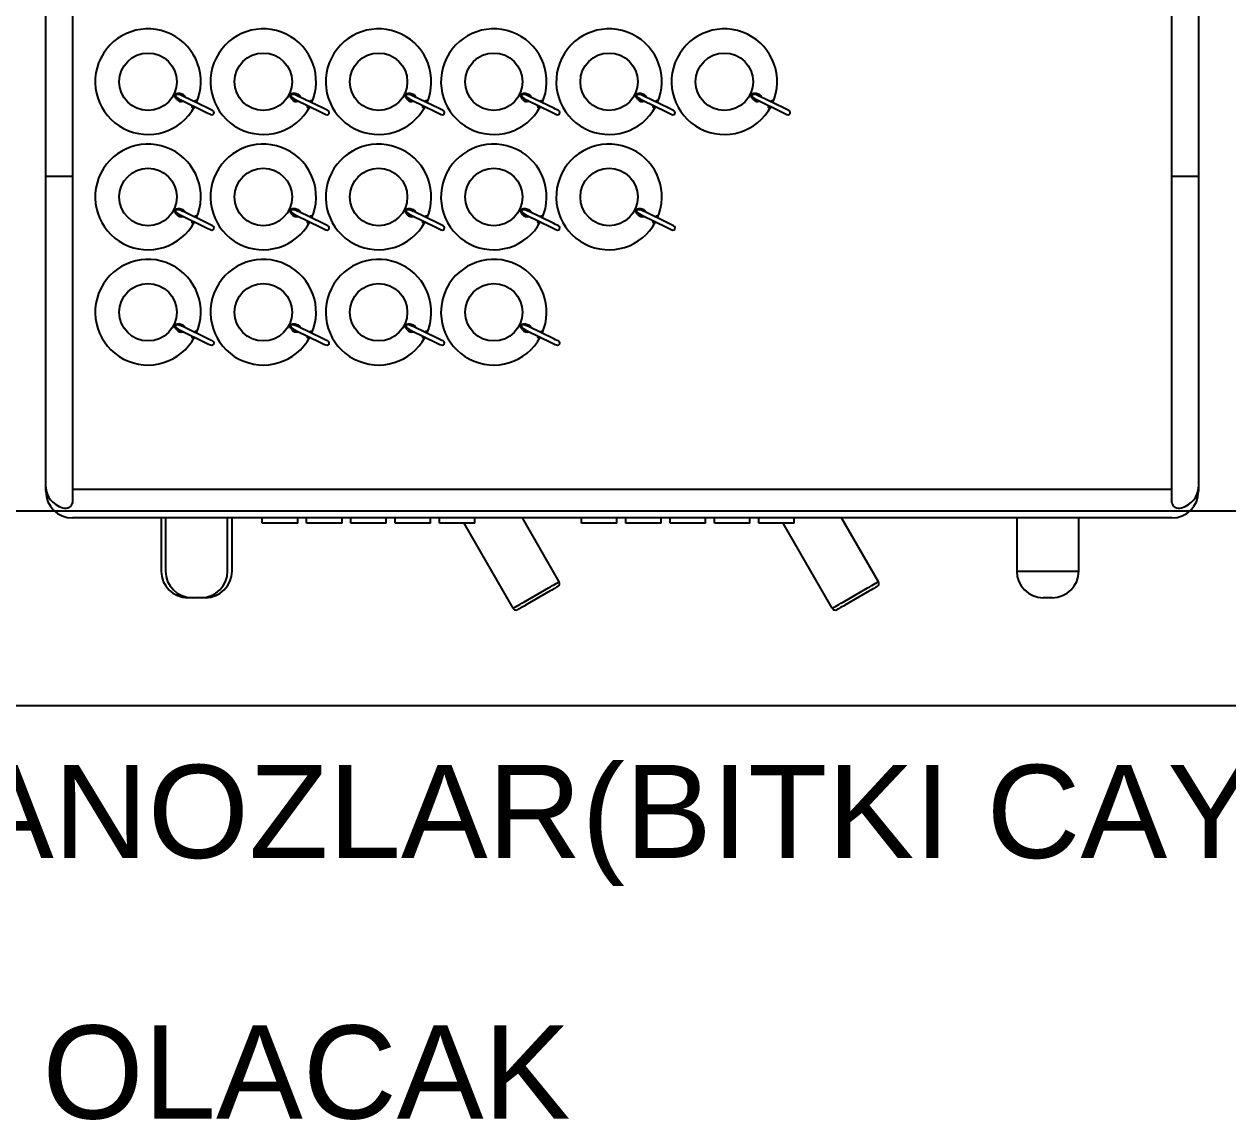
# Model space of a CAD drawing. Header units: millimetres. Extents: x 11848 to 21447, y 11375 to 20030.
# Drawn here: x 15838.6 to 15906.4, y 18267.6 to 18329.4 of the extents above; entities that cross this region are included whole.
import ezdxf

# ---------------------------------------------------------------- set-up
doc = ezdxf.new("R2010")
doc.units = ezdxf.units.MM
doc.layers.add('CZM YAZI', color=40, linetype='Continuous')
doc.layers.add('endustriyel', color=251, linetype='Continuous')
doc.styles.get("Standard").update_dxf_attribs({"font": 'arial.ttf'})

# ---------------------------------------------------------------- blocks, each defined once
blk = doc.blocks.new('Pianta Macchina Da Caffè')
at = {"color": 5}
for p, q in [((-32.5, -37.715), (-32.5, -10)), ((32.5, -10), (32.5, -37.715)), ((-31, -10.522), (-31, -37.721)), ((31, -37.721), (31, -10.473)), ((-32.5, -37), (-32.5, -32.5)), ((32.5, -32.5), (32.5, -37)), ((-24.785, -33.21), (-24.934, -33.148)), ((-23.363, -33.894), (-24.783, -33.207)), ((-18.285, -33.21), (-18.434, -33.148)), ((-16.863, -33.894), (-18.283, -33.207)), ((-11.785, -33.21), (-11.934, -33.148)), ((-10.363, -33.894), (-11.783, -33.207)), ((-5.285, -33.21), (-5.434, -33.148)), ((-3.863, -33.894), (-5.283, -33.207)), ((1.215, -33.21), (1.066, -33.148)), ((2.637, -33.894), (1.217, -33.207)), ((7.715, -33.21), (7.566, -33.148)), ((9.137, -33.894), (7.717, -33.207)), ((-24.897, -33.43), (-23.472, -34.119)), ((-18.397, -33.43), (-16.972, -34.119)), ((-11.897, -33.43), (-10.472, -34.119)), ((-5.397, -33.43), (-3.972, -34.119)), ((1.103, -33.43), (2.528, -34.119)), ((7.603, -33.43), (9.028, -34.119)), ((-32.5, -54), (-32.5, -37)), ((32.5, -37), (32.5, -54)), ((-32.5, -55.261), (-32.5, -37.715)), ((-31, -37.721), (-31, -56.123)), ((31, -56.123), (31, -37.721)), ((32.5, -37.715), (32.5, -55.261)), ((-24.785, -39.71), (-24.934, -39.648)), ((-24.897, -39.93), (-23.472, -40.619)), ((-23.363, -40.394), (-24.783, -39.707)), ((-18.285, -39.71), (-18.434, -39.648)), ((-18.397, -39.93), (-16.972, -40.619)), ((-16.863, -40.394), (-18.283, -39.707)), ((-11.785, -39.71), (-11.934, -39.648)), ((-11.897, -39.93), (-10.472, -40.619)), ((-10.363, -40.394), (-11.783, -39.707)), ((-5.285, -39.71), (-5.434, -39.648)), ((-5.397, -39.93), (-3.972, -40.619)), ((-3.863, -40.394), (-5.283, -39.707)), ((1.215, -39.71), (1.066, -39.648)), ((1.103, -39.93), (2.528, -40.619)), ((2.637, -40.394), (1.217, -39.707)), ((-24.785, -46.21), (-24.934, -46.148)), ((-18.285, -46.21), (-18.434, -46.148)), ((-11.785, -46.21), (-11.934, -46.148)), ((-5.285, -46.21), (-5.434, -46.148)), ((-24.897, -46.43), (-23.472, -47.119)), ((-23.363, -46.894), (-24.783, -46.207)), ((-18.397, -46.43), (-16.972, -47.119)), ((-16.863, -46.894), (-18.283, -46.207)), ((-11.897, -46.43), (-10.472, -47.119)), ((-10.363, -46.894), (-11.783, -46.207)), ((-5.397, -46.43), (-3.972, -47.119)), ((-3.863, -46.894), (-5.283, -46.207)), ((-32.5, -55.5), (-32.5, -54)), ((32.5, -54), (32.5, -55.5)), ((-32.5, -55.5), (-32.5, -55.261)), ((-31, -55.378), (31, -55.378)), ((32.5, -55.261), (32.5, -55.5)), ((-31, -56.123), (-31, -56.186)), ((31, -57), (-31, -57)), ((-26, -57), (-26, -60)), ((-25.75, -57), (-25.75, -60)), ((-22.25, -60), (-22.25, -57)), ((-22, -60), (-22, -57)), ((-20.3, -57.3), (-20.3, -57)), ((-18.3, -57.3), (-18.3, -57)), ((-17.8, -57.3), (-17.8, -57)), ((-15.8, -57.3), (-15.8, -57)), ((-15.3, -57.3), (-15.3, -57)), ((-13.3, -57.3), (-13.3, -57)), ((-12.8, -57.3), (-12.8, -57)), ((-10.8, -57.3), (-10.8, -57)), ((-10.3, -57.3), (-10.3, -57)), ((-8.3, -57.3), (-8.3, -57)), ((-3.551, -60.598), (-5.628, -57)), ((-2.3, -57.3), (-2.3, -57)), ((-0.3, -57.3), (-0.3, -57)), ((0.2, -57.3), (0.2, -57)), ((2.2, -57.3), (2.2, -57)), ((2.7, -57.3), (2.7, -57)), ((4.7, -57.3), (4.7, -57)), ((5.2, -57.3), (5.2, -57)), ((7.2, -57.3), (7.2, -57)), ((7.7, -57.3), (7.7, -57)), ((9.7, -57.3), (9.7, -57)), ((14.449, -60.598), (12.372, -57)), ((22.25, -57), (22.25, -60)), ((25.75, -60), (25.75, -57)), ((-18.3, -57.3), (-20.3, -57.3)), ((-15.8, -57.3), (-17.8, -57.3)), ((-13.3, -57.3), (-15.3, -57.3)), ((-10.8, -57.3), (-12.8, -57.3)), ((-8.3, -57.3), (-10.3, -57.3)), ((-6.149, -62.098), (-8.919, -57.3)), ((-0.3, -57.3), (-2.3, -57.3)), ((2.2, -57.3), (0.2, -57.3)), ((4.7, -57.3), (2.7, -57.3)), ((7.2, -57.3), (5.2, -57.3)), ((9.7, -57.3), (7.7, -57.3)), ((11.851, -62.098), (9.081, -57.3)), ((22.25, -60), (25.75, -60)), ((-5.543, -61.748), (-4.157, -60.948)), ((12.457, -61.748), (13.843, -60.948)), ((-24.25, -61.5), (-24.5, -61.5)), ((-23.75, -61.5), (-24.25, -61.5)), ((-23.5, -61.5), (-23.75, -61.5)), ((-4.057, -61.121), (-5.443, -61.921)), ((13.943, -61.121), (12.557, -61.921)), ((24.25, -61.5), (23.75, -61.5))]:
    blk.add_line(p, q, dxfattribs=at)
at = {"color": 5, "flags": 128}
for points in [[(-25.119, -33.399), (-25.204, -33.286), (-25.224, -33.222), (-25.225, -33.183), (-25.219, -33.158), (-25.209, -33.133), (-25.191, -33.108), (-25.167, -33.086), (-25.129, -33.065), (-25.067, -33.048), (-24.963, -33.048), (-24.95, -33.05)], [(-24.934, -33.148), (-24.949, -33.144), (-25.059, -33.119), (-25.121, -33.116), (-25.156, -33.122), (-25.177, -33.132), (-25.185, -33.138), (-25.19, -33.145), (-25.194, -33.153), (-25.195, -33.16), (-25.195, -33.176), (-25.185, -33.204), (-25.15, -33.253), (-25.109, -33.292), (-25.032, -33.351)], [(-24.95, -33.05), (-24.784, -33.108), (-24.696, -33.185), (-24.655, -33.262), (-24.654, -33.27)], [(-24.934, -33.148), (-24.934, -33.148), (-24.934, -33.148)], [(-18.619, -33.399), (-18.704, -33.286), (-18.724, -33.222), (-18.725, -33.183), (-18.719, -33.158), (-18.709, -33.133), (-18.691, -33.108), (-18.667, -33.086), (-18.629, -33.065), (-18.567, -33.048), (-18.463, -33.048), (-18.45, -33.05)], [(-18.434, -33.148), (-18.449, -33.144), (-18.559, -33.119), (-18.621, -33.116), (-18.656, -33.122), (-18.677, -33.132), (-18.685, -33.138), (-18.69, -33.145), (-18.694, -33.153), (-18.695, -33.16), (-18.695, -33.176), (-18.685, -33.204), (-18.65, -33.253), (-18.609, -33.292), (-18.532, -33.351)], [(-18.45, -33.05), (-18.284, -33.108), (-18.196, -33.185), (-18.155, -33.262), (-18.154, -33.27)], [(-18.434, -33.148), (-18.434, -33.148), (-18.434, -33.148)], [(-12.119, -33.399), (-12.204, -33.286), (-12.224, -33.222), (-12.225, -33.183), (-12.219, -33.158), (-12.209, -33.133), (-12.191, -33.108), (-12.167, -33.086), (-12.129, -33.065), (-12.067, -33.048), (-11.963, -33.048), (-11.95, -33.05)], [(-11.934, -33.148), (-11.949, -33.144), (-12.059, -33.119), (-12.121, -33.116), (-12.156, -33.122), (-12.177, -33.132), (-12.185, -33.138), (-12.19, -33.145), (-12.194, -33.153), (-12.195, -33.16), (-12.195, -33.176), (-12.185, -33.204), (-12.15, -33.253), (-12.109, -33.292), (-12.032, -33.351)], [(-11.95, -33.05), (-11.784, -33.108), (-11.696, -33.185), (-11.655, -33.262), (-11.654, -33.27)], [(-11.934, -33.148), (-11.934, -33.148), (-11.934, -33.148)], [(-5.619, -33.399), (-5.704, -33.286), (-5.724, -33.222), (-5.725, -33.183), (-5.719, -33.158), (-5.709, -33.133), (-5.691, -33.108), (-5.667, -33.086), (-5.629, -33.065), (-5.567, -33.048), (-5.463, -33.048), (-5.45, -33.05)], [(-5.434, -33.148), (-5.449, -33.144), (-5.559, -33.119), (-5.621, -33.116), (-5.656, -33.122), (-5.677, -33.132), (-5.685, -33.138), (-5.69, -33.145), (-5.694, -33.153), (-5.695, -33.16), (-5.695, -33.176), (-5.685, -33.204), (-5.65, -33.253), (-5.609, -33.292), (-5.532, -33.351)], [(-5.45, -33.05), (-5.284, -33.108), (-5.196, -33.185), (-5.155, -33.262), (-5.154, -33.27)], [(-5.434, -33.148), (-5.434, -33.148), (-5.434, -33.148)], [(0.881, -33.399), (0.796, -33.286), (0.776, -33.222), (0.775, -33.183), (0.781, -33.158), (0.791, -33.133), (0.809, -33.108), (0.833, -33.086), (0.871, -33.065), (0.933, -33.048), (1.037, -33.048), (1.05, -33.05)], [(1.066, -33.148), (1.051, -33.144), (0.941, -33.119), (0.879, -33.116), (0.844, -33.122), (0.823, -33.132), (0.815, -33.138), (0.81, -33.145), (0.806, -33.153), (0.805, -33.16), (0.805, -33.176), (0.815, -33.204), (0.85, -33.253), (0.891, -33.292), (0.968, -33.351)], [(1.05, -33.05), (1.216, -33.108), (1.304, -33.185), (1.345, -33.262), (1.346, -33.27)], [(1.066, -33.148), (1.066, -33.148), (1.066, -33.148)], [(7.381, -33.399), (7.296, -33.286), (7.276, -33.222), (7.275, -33.183), (7.281, -33.158), (7.291, -33.133), (7.309, -33.108), (7.333, -33.086), (7.371, -33.065), (7.433, -33.048), (7.537, -33.048), (7.55, -33.05)], [(7.566, -33.148), (7.551, -33.144), (7.441, -33.119), (7.379, -33.116), (7.344, -33.122), (7.323, -33.132), (7.315, -33.138), (7.31, -33.145), (7.306, -33.153), (7.305, -33.16), (7.305, -33.176), (7.315, -33.204), (7.35, -33.253), (7.391, -33.292), (7.468, -33.351)], [(7.55, -33.05), (7.716, -33.108), (7.804, -33.185), (7.845, -33.262), (7.846, -33.27)], [(7.566, -33.148), (7.566, -33.148), (7.566, -33.148)], [(-25.032, -33.351), (-25.031, -33.351), (-25.031, -33.35)], [(-25.031, -33.35), (-24.927, -33.415), (-24.895, -33.427)], [(-24.168, -33.807), (-24.193, -33.834), (-24.221, -33.852), (-24.241, -33.849), (-24.25, -33.819), (-24.249, -33.805)], [(-24.249, -33.805), (-24.247, -33.784), (-24.238, -33.748)], [(-24.179, -33.811), (-24.179, -33.811)], [(-24.168, -33.807), (-24.153, -33.803), (-24.115, -33.808), (-24.11, -33.812)], [(-24.129, -33.523), (-24.102, -33.49), (-24.092, -33.479)], [(-24.092, -33.479), (-24.066, -33.461), (-24.039, -33.468), (-24.035, -33.504), (-24.04, -33.542)], [(-24.043, -33.531), (-24.043, -33.532)], [(-23.999, -33.584), (-24.013, -33.578), (-24.037, -33.551), (-24.04, -33.542)], [(-23.099, -34.022), (-23.172, -33.986), (-23.251, -33.948), (-23.363, -33.894)], [(-18.532, -33.351), (-18.531, -33.351), (-18.531, -33.35)], [(-18.531, -33.35), (-18.427, -33.415), (-18.395, -33.427)], [(-17.668, -33.807), (-17.693, -33.834), (-17.721, -33.852), (-17.741, -33.849), (-17.75, -33.819), (-17.749, -33.805)], [(-17.749, -33.805), (-17.747, -33.784), (-17.738, -33.748)], [(-17.679, -33.811), (-17.679, -33.811)], [(-17.668, -33.807), (-17.653, -33.803), (-17.615, -33.808), (-17.61, -33.812)], [(-17.629, -33.523), (-17.602, -33.49), (-17.592, -33.479)], [(-17.592, -33.479), (-17.566, -33.461), (-17.539, -33.468), (-17.535, -33.504), (-17.54, -33.542)], [(-17.543, -33.531), (-17.543, -33.532)], [(-17.499, -33.584), (-17.513, -33.578), (-17.537, -33.551), (-17.54, -33.542)], [(-16.599, -34.022), (-16.672, -33.986), (-16.751, -33.948), (-16.863, -33.894)], [(-12.032, -33.351), (-12.031, -33.351), (-12.031, -33.35)], [(-12.031, -33.35), (-11.927, -33.415), (-11.895, -33.427)], [(-11.168, -33.807), (-11.193, -33.834), (-11.221, -33.852), (-11.241, -33.849), (-11.25, -33.819), (-11.249, -33.805)], [(-11.249, -33.805), (-11.247, -33.784), (-11.238, -33.748)], [(-11.179, -33.811), (-11.179, -33.811)], [(-11.168, -33.807), (-11.153, -33.803), (-11.115, -33.808), (-11.11, -33.812)], [(-11.129, -33.523), (-11.102, -33.49), (-11.092, -33.479)], [(-11.092, -33.479), (-11.066, -33.461), (-11.039, -33.468), (-11.035, -33.504), (-11.04, -33.542)], [(-11.043, -33.531), (-11.043, -33.532)], [(-10.999, -33.584), (-11.013, -33.578), (-11.037, -33.551), (-11.04, -33.542)], [(-10.099, -34.022), (-10.172, -33.986), (-10.251, -33.948), (-10.363, -33.894)], [(-5.532, -33.351), (-5.531, -33.351), (-5.531, -33.35)], [(-5.531, -33.35), (-5.427, -33.415), (-5.395, -33.427)], [(-4.668, -33.807), (-4.693, -33.834), (-4.721, -33.852), (-4.741, -33.849), (-4.75, -33.819), (-4.749, -33.805)], [(-4.749, -33.805), (-4.747, -33.784), (-4.738, -33.748)], [(-4.679, -33.811), (-4.679, -33.811)], [(-4.668, -33.807), (-4.653, -33.803), (-4.615, -33.808), (-4.61, -33.812)], [(-4.629, -33.523), (-4.602, -33.49), (-4.592, -33.479)], [(-4.592, -33.479), (-4.566, -33.461), (-4.539, -33.468), (-4.535, -33.504), (-4.54, -33.542)], [(-4.543, -33.531), (-4.543, -33.532)], [(-4.499, -33.584), (-4.513, -33.578), (-4.537, -33.551), (-4.54, -33.542)], [(-3.599, -34.022), (-3.672, -33.986), (-3.751, -33.948), (-3.863, -33.894)], [(0.968, -33.351), (0.969, -33.351), (0.969, -33.35)], [(0.969, -33.35), (1.073, -33.415), (1.105, -33.427)], [(1.832, -33.807), (1.807, -33.834), (1.779, -33.852), (1.759, -33.849), (1.75, -33.819), (1.751, -33.805)], [(1.751, -33.805), (1.753, -33.784), (1.762, -33.748)], [(1.821, -33.811), (1.821, -33.811)], [(1.832, -33.807), (1.847, -33.803), (1.885, -33.808), (1.89, -33.812)], [(1.871, -33.523), (1.898, -33.49), (1.908, -33.479)], [(1.908, -33.479), (1.934, -33.461), (1.961, -33.468), (1.965, -33.504), (1.96, -33.542)], [(1.957, -33.531), (1.957, -33.532)], [(2.001, -33.584), (1.987, -33.578), (1.963, -33.551), (1.96, -33.542)], [(2.901, -34.022), (2.828, -33.986), (2.749, -33.948), (2.637, -33.894)], [(7.468, -33.351), (7.469, -33.351), (7.469, -33.35)], [(7.469, -33.35), (7.573, -33.415), (7.605, -33.427)], [(8.332, -33.807), (8.307, -33.834), (8.279, -33.852), (8.259, -33.849), (8.25, -33.819), (8.251, -33.805)], [(8.251, -33.805), (8.253, -33.784), (8.262, -33.748)], [(8.321, -33.811), (8.321, -33.811)], [(8.332, -33.807), (8.347, -33.803), (8.385, -33.808), (8.39, -33.812)], [(8.371, -33.523), (8.398, -33.49), (8.408, -33.479)], [(8.408, -33.479), (8.434, -33.461), (8.461, -33.468), (8.465, -33.504), (8.46, -33.542)], [(8.457, -33.531), (8.457, -33.532)], [(8.501, -33.584), (8.487, -33.578), (8.463, -33.551), (8.46, -33.542)], [(9.401, -34.022), (9.328, -33.986), (9.249, -33.948), (9.137, -33.894)], [(-23.472, -34.119), (-23.358, -34.174), (-23.281, -34.211), (-23.208, -34.247)], [(-16.972, -34.119), (-16.858, -34.174), (-16.781, -34.211), (-16.708, -34.247)], [(-10.472, -34.119), (-10.358, -34.174), (-10.281, -34.211), (-10.208, -34.247)], [(-3.972, -34.119), (-3.858, -34.174), (-3.781, -34.211), (-3.708, -34.247)], [(2.528, -34.119), (2.642, -34.174), (2.719, -34.211), (2.792, -34.247)], [(9.028, -34.119), (9.142, -34.174), (9.219, -34.211), (9.292, -34.247)], [(-25.119, -39.899), (-25.204, -39.786), (-25.224, -39.722), (-25.225, -39.683), (-25.219, -39.658), (-25.209, -39.633), (-25.191, -39.608), (-25.167, -39.586), (-25.129, -39.565), (-25.067, -39.548), (-24.963, -39.548), (-24.95, -39.55)], [(-24.934, -39.648), (-24.949, -39.644), (-25.059, -39.619), (-25.121, -39.616), (-25.156, -39.622), (-25.177, -39.632), (-25.185, -39.638), (-25.19, -39.645), (-25.194, -39.653), (-25.195, -39.66), (-25.195, -39.676), (-25.185, -39.704), (-25.15, -39.753), (-25.109, -39.792), (-25.032, -39.851)], [(-25.032, -39.851), (-25.031, -39.851), (-25.031, -39.85)], [(-25.031, -39.85), (-24.927, -39.915), (-24.895, -39.927)], [(-24.95, -39.55), (-24.784, -39.608), (-24.696, -39.685), (-24.655, -39.762), (-24.654, -39.77)], [(-24.934, -39.648), (-24.934, -39.648), (-24.934, -39.648)], [(-24.129, -40.023), (-24.102, -39.99), (-24.092, -39.979)], [(-24.092, -39.979), (-24.066, -39.961), (-24.039, -39.968), (-24.035, -40.004), (-24.04, -40.042)], [(-24.043, -40.031), (-24.043, -40.032)], [(-23.999, -40.084), (-24.013, -40.078), (-24.037, -40.051), (-24.04, -40.042)], [(-18.619, -39.899), (-18.704, -39.786), (-18.724, -39.722), (-18.725, -39.683), (-18.719, -39.658), (-18.709, -39.633), (-18.691, -39.608), (-18.667, -39.586), (-18.629, -39.565), (-18.567, -39.548), (-18.463, -39.548), (-18.45, -39.55)], [(-18.434, -39.648), (-18.449, -39.644), (-18.559, -39.619), (-18.621, -39.616), (-18.656, -39.622), (-18.677, -39.632), (-18.685, -39.638), (-18.69, -39.645), (-18.694, -39.653), (-18.695, -39.66), (-18.695, -39.676), (-18.685, -39.704), (-18.65, -39.753), (-18.609, -39.792), (-18.532, -39.851)], [(-18.532, -39.851), (-18.531, -39.851), (-18.531, -39.85)], [(-18.531, -39.85), (-18.427, -39.915), (-18.395, -39.927)], [(-18.45, -39.55), (-18.284, -39.608), (-18.196, -39.685), (-18.155, -39.762), (-18.154, -39.77)], [(-18.434, -39.648), (-18.434, -39.648), (-18.434, -39.648)], [(-17.629, -40.023), (-17.602, -39.99), (-17.592, -39.979)], [(-17.592, -39.979), (-17.566, -39.961), (-17.539, -39.968), (-17.535, -40.004), (-17.54, -40.042)], [(-17.543, -40.031), (-17.543, -40.032)], [(-17.499, -40.084), (-17.513, -40.078), (-17.537, -40.051), (-17.54, -40.042)], [(-12.119, -39.899), (-12.204, -39.786), (-12.224, -39.722), (-12.225, -39.683), (-12.219, -39.658), (-12.209, -39.633), (-12.191, -39.608), (-12.167, -39.586), (-12.129, -39.565), (-12.067, -39.548), (-11.963, -39.548), (-11.95, -39.55)], [(-11.934, -39.648), (-11.949, -39.644), (-12.059, -39.619), (-12.121, -39.616), (-12.156, -39.622), (-12.177, -39.632), (-12.185, -39.638), (-12.19, -39.645), (-12.194, -39.653), (-12.195, -39.66), (-12.195, -39.676), (-12.185, -39.704), (-12.15, -39.753), (-12.109, -39.792), (-12.032, -39.851)], [(-12.032, -39.851), (-12.031, -39.851), (-12.031, -39.85)], [(-12.031, -39.85), (-11.927, -39.915), (-11.895, -39.927)], [(-11.95, -39.55), (-11.784, -39.608), (-11.696, -39.685), (-11.655, -39.762), (-11.654, -39.77)], [(-11.934, -39.648), (-11.934, -39.648), (-11.934, -39.648)], [(-11.129, -40.023), (-11.102, -39.99), (-11.092, -39.979)], [(-11.092, -39.979), (-11.066, -39.961), (-11.039, -39.968), (-11.035, -40.004), (-11.04, -40.042)], [(-11.043, -40.031), (-11.043, -40.032)], [(-10.999, -40.084), (-11.013, -40.078), (-11.037, -40.051), (-11.04, -40.042)], [(-5.619, -39.899), (-5.704, -39.786), (-5.724, -39.722), (-5.725, -39.683), (-5.719, -39.658), (-5.709, -39.633), (-5.691, -39.608), (-5.667, -39.586), (-5.629, -39.565), (-5.567, -39.548), (-5.463, -39.548), (-5.45, -39.55)], [(-5.434, -39.648), (-5.449, -39.644), (-5.559, -39.619), (-5.621, -39.616), (-5.656, -39.622), (-5.677, -39.632), (-5.685, -39.638), (-5.69, -39.645), (-5.694, -39.653), (-5.695, -39.66), (-5.695, -39.676), (-5.685, -39.704), (-5.65, -39.753), (-5.609, -39.792), (-5.532, -39.851)], [(-5.532, -39.851), (-5.531, -39.851), (-5.531, -39.85)], [(-5.531, -39.85), (-5.427, -39.915), (-5.395, -39.927)], [(-5.45, -39.55), (-5.284, -39.608), (-5.196, -39.685), (-5.155, -39.762), (-5.154, -39.77)], [(-5.434, -39.648), (-5.434, -39.648), (-5.434, -39.648)], [(-4.629, -40.023), (-4.602, -39.99), (-4.592, -39.979)], [(-4.592, -39.979), (-4.566, -39.961), (-4.539, -39.968), (-4.535, -40.004), (-4.54, -40.042)], [(-4.543, -40.031), (-4.543, -40.032)], [(-4.499, -40.084), (-4.513, -40.078), (-4.537, -40.051), (-4.54, -40.042)], [(0.881, -39.899), (0.796, -39.786), (0.776, -39.722), (0.775, -39.683), (0.781, -39.658), (0.791, -39.633), (0.809, -39.608), (0.833, -39.586), (0.871, -39.565), (0.933, -39.548), (1.037, -39.548), (1.05, -39.55)], [(1.066, -39.648), (1.051, -39.644), (0.941, -39.619), (0.879, -39.616), (0.844, -39.622), (0.823, -39.632), (0.815, -39.638), (0.81, -39.645), (0.806, -39.653), (0.805, -39.66), (0.805, -39.676), (0.815, -39.704), (0.85, -39.753), (0.891, -39.792), (0.968, -39.851)], [(0.968, -39.851), (0.969, -39.851), (0.969, -39.85)], [(0.969, -39.85), (1.073, -39.915), (1.105, -39.927)], [(1.05, -39.55), (1.216, -39.608), (1.304, -39.685), (1.345, -39.762), (1.346, -39.77)], [(1.066, -39.648), (1.066, -39.648), (1.066, -39.648)], [(1.871, -40.023), (1.898, -39.99), (1.908, -39.979)], [(1.908, -39.979), (1.934, -39.961), (1.961, -39.968), (1.965, -40.004), (1.96, -40.042)], [(1.957, -40.031), (1.957, -40.032)], [(2.001, -40.084), (1.987, -40.078), (1.963, -40.051), (1.96, -40.042)], [(-24.168, -40.307), (-24.193, -40.334), (-24.221, -40.352), (-24.241, -40.349), (-24.25, -40.319), (-24.249, -40.305)], [(-24.249, -40.305), (-24.247, -40.284), (-24.238, -40.248)], [(-24.179, -40.311), (-24.179, -40.311)], [(-24.168, -40.307), (-24.153, -40.303), (-24.115, -40.308), (-24.11, -40.312)], [(-23.472, -40.619), (-23.358, -40.674), (-23.281, -40.711), (-23.208, -40.747)], [(-23.099, -40.522), (-23.172, -40.486), (-23.251, -40.448), (-23.363, -40.394)], [(-17.668, -40.307), (-17.693, -40.334), (-17.721, -40.352), (-17.741, -40.349), (-17.75, -40.319), (-17.749, -40.305)], [(-17.749, -40.305), (-17.747, -40.284), (-17.738, -40.248)], [(-17.679, -40.311), (-17.679, -40.311)], [(-17.668, -40.307), (-17.653, -40.303), (-17.615, -40.308), (-17.61, -40.312)], [(-16.972, -40.619), (-16.858, -40.674), (-16.781, -40.711), (-16.708, -40.747)], [(-16.599, -40.522), (-16.672, -40.486), (-16.751, -40.448), (-16.863, -40.394)], [(-11.168, -40.307), (-11.193, -40.334), (-11.221, -40.352), (-11.241, -40.349), (-11.25, -40.319), (-11.249, -40.305)], [(-11.249, -40.305), (-11.247, -40.284), (-11.238, -40.248)], [(-11.179, -40.311), (-11.179, -40.311)], [(-11.168, -40.307), (-11.153, -40.303), (-11.115, -40.308), (-11.11, -40.312)], [(-10.472, -40.619), (-10.358, -40.674), (-10.281, -40.711), (-10.208, -40.747)], [(-10.099, -40.522), (-10.172, -40.486), (-10.251, -40.448), (-10.363, -40.394)], [(-4.668, -40.307), (-4.693, -40.334), (-4.721, -40.352), (-4.741, -40.349), (-4.75, -40.319), (-4.749, -40.305)], [(-4.749, -40.305), (-4.747, -40.284), (-4.738, -40.248)], [(-4.679, -40.311), (-4.679, -40.311)], [(-4.668, -40.307), (-4.653, -40.303), (-4.615, -40.308), (-4.61, -40.312)], [(-3.972, -40.619), (-3.858, -40.674), (-3.781, -40.711), (-3.708, -40.747)], [(-3.599, -40.522), (-3.672, -40.486), (-3.751, -40.448), (-3.863, -40.394)], [(1.832, -40.307), (1.807, -40.334), (1.779, -40.352), (1.759, -40.349), (1.75, -40.319), (1.751, -40.305)], [(1.751, -40.305), (1.753, -40.284), (1.762, -40.248)], [(1.821, -40.311), (1.821, -40.311)], [(1.832, -40.307), (1.847, -40.303), (1.885, -40.308), (1.89, -40.312)], [(2.528, -40.619), (2.642, -40.674), (2.719, -40.711), (2.792, -40.747)], [(2.901, -40.522), (2.828, -40.486), (2.749, -40.448), (2.637, -40.394)], [(-25.119, -46.399), (-25.204, -46.286), (-25.224, -46.222), (-25.225, -46.183), (-25.219, -46.158), (-25.209, -46.133), (-25.191, -46.108), (-25.167, -46.086), (-25.129, -46.065), (-25.067, -46.048), (-24.963, -46.048), (-24.95, -46.05)], [(-24.934, -46.148), (-24.949, -46.144), (-25.059, -46.119), (-25.121, -46.116), (-25.156, -46.122), (-25.177, -46.132), (-25.185, -46.138), (-25.19, -46.145), (-25.194, -46.153), (-25.195, -46.16), (-25.195, -46.176), (-25.185, -46.204), (-25.15, -46.253), (-25.109, -46.292), (-25.032, -46.351)], [(-24.95, -46.05), (-24.784, -46.108), (-24.696, -46.185), (-24.655, -46.262), (-24.654, -46.27)], [(-24.934, -46.148), (-24.934, -46.148), (-24.934, -46.148)], [(-18.619, -46.399), (-18.704, -46.286), (-18.724, -46.222), (-18.725, -46.183), (-18.719, -46.158), (-18.709, -46.133), (-18.691, -46.108), (-18.667, -46.086), (-18.629, -46.065), (-18.567, -46.048), (-18.463, -46.048), (-18.45, -46.05)], [(-18.434, -46.148), (-18.449, -46.144), (-18.559, -46.119), (-18.621, -46.116), (-18.656, -46.122), (-18.677, -46.132), (-18.685, -46.138), (-18.69, -46.145), (-18.694, -46.153), (-18.695, -46.16), (-18.695, -46.176), (-18.685, -46.204), (-18.65, -46.253), (-18.609, -46.292), (-18.532, -46.351)], [(-18.45, -46.05), (-18.284, -46.108), (-18.196, -46.185), (-18.155, -46.262), (-18.154, -46.27)], [(-18.434, -46.148), (-18.434, -46.148), (-18.434, -46.148)], [(-12.119, -46.399), (-12.204, -46.286), (-12.224, -46.222), (-12.225, -46.183), (-12.219, -46.158), (-12.209, -46.133), (-12.191, -46.108), (-12.167, -46.086), (-12.129, -46.065), (-12.067, -46.048), (-11.963, -46.048), (-11.95, -46.05)], [(-11.934, -46.148), (-11.949, -46.144), (-12.059, -46.119), (-12.121, -46.116), (-12.156, -46.122), (-12.177, -46.132), (-12.185, -46.138), (-12.19, -46.145), (-12.194, -46.153), (-12.195, -46.16), (-12.195, -46.176), (-12.185, -46.204), (-12.15, -46.253), (-12.109, -46.292), (-12.032, -46.351)], [(-11.95, -46.05), (-11.784, -46.108), (-11.696, -46.185), (-11.655, -46.262), (-11.654, -46.27)], [(-11.934, -46.148), (-11.934, -46.148), (-11.934, -46.148)], [(-5.619, -46.399), (-5.704, -46.286), (-5.724, -46.222), (-5.725, -46.183), (-5.719, -46.158), (-5.709, -46.133), (-5.691, -46.108), (-5.667, -46.086), (-5.629, -46.065), (-5.567, -46.048), (-5.463, -46.048), (-5.45, -46.05)], [(-5.434, -46.148), (-5.449, -46.144), (-5.559, -46.119), (-5.621, -46.116), (-5.656, -46.122), (-5.677, -46.132), (-5.685, -46.138), (-5.69, -46.145), (-5.694, -46.153), (-5.695, -46.16), (-5.695, -46.176), (-5.685, -46.204), (-5.65, -46.253), (-5.609, -46.292), (-5.532, -46.351)], [(-5.45, -46.05), (-5.284, -46.108), (-5.196, -46.185), (-5.155, -46.262), (-5.154, -46.27)], [(-5.434, -46.148), (-5.434, -46.148), (-5.434, -46.148)], [(-25.032, -46.351), (-25.031, -46.351), (-25.031, -46.35)], [(-25.031, -46.35), (-24.927, -46.415), (-24.895, -46.427)], [(-24.168, -46.807), (-24.193, -46.834), (-24.221, -46.852), (-24.241, -46.849), (-24.25, -46.819), (-24.249, -46.805)], [(-24.249, -46.805), (-24.247, -46.784), (-24.238, -46.748)], [(-24.179, -46.811), (-24.179, -46.811)], [(-24.168, -46.807), (-24.153, -46.803), (-24.115, -46.808), (-24.11, -46.812)], [(-24.129, -46.523), (-24.102, -46.49), (-24.092, -46.479)], [(-24.092, -46.479), (-24.066, -46.461), (-24.039, -46.468), (-24.035, -46.504), (-24.04, -46.542)], [(-24.043, -46.531), (-24.043, -46.532)], [(-23.999, -46.584), (-24.013, -46.578), (-24.037, -46.551), (-24.04, -46.542)], [(-18.532, -46.351), (-18.531, -46.351), (-18.531, -46.35)], [(-18.531, -46.35), (-18.427, -46.415), (-18.395, -46.427)], [(-17.668, -46.807), (-17.693, -46.834), (-17.721, -46.852), (-17.741, -46.849), (-17.75, -46.819), (-17.749, -46.805)], [(-17.749, -46.805), (-17.747, -46.784), (-17.738, -46.748)], [(-17.679, -46.811), (-17.679, -46.811)], [(-17.668, -46.807), (-17.653, -46.803), (-17.615, -46.808), (-17.61, -46.812)], [(-17.629, -46.523), (-17.602, -46.49), (-17.592, -46.479)], [(-17.592, -46.479), (-17.566, -46.461), (-17.539, -46.468), (-17.535, -46.504), (-17.54, -46.542)], [(-17.543, -46.531), (-17.543, -46.532)], [(-17.499, -46.584), (-17.513, -46.578), (-17.537, -46.551), (-17.54, -46.542)], [(-12.032, -46.351), (-12.031, -46.351), (-12.031, -46.35)], [(-12.031, -46.35), (-11.927, -46.415), (-11.895, -46.427)], [(-11.168, -46.807), (-11.193, -46.834), (-11.221, -46.852), (-11.241, -46.849), (-11.25, -46.819), (-11.249, -46.805)], [(-11.249, -46.805), (-11.247, -46.784), (-11.238, -46.748)], [(-11.179, -46.811), (-11.179, -46.811)], [(-11.168, -46.807), (-11.153, -46.803), (-11.115, -46.808), (-11.11, -46.812)], [(-11.129, -46.523), (-11.102, -46.49), (-11.092, -46.479)], [(-11.092, -46.479), (-11.066, -46.461), (-11.039, -46.468), (-11.035, -46.504), (-11.04, -46.542)], [(-11.043, -46.531), (-11.043, -46.532)], [(-10.999, -46.584), (-11.013, -46.578), (-11.037, -46.551), (-11.04, -46.542)], [(-5.532, -46.351), (-5.531, -46.351), (-5.531, -46.35)], [(-5.531, -46.35), (-5.427, -46.415), (-5.395, -46.427)], [(-4.668, -46.807), (-4.693, -46.834), (-4.721, -46.852), (-4.741, -46.849), (-4.75, -46.819), (-4.749, -46.805)], [(-4.749, -46.805), (-4.747, -46.784), (-4.738, -46.748)], [(-4.679, -46.811), (-4.679, -46.811)], [(-4.668, -46.807), (-4.653, -46.803), (-4.615, -46.808), (-4.61, -46.812)], [(-4.629, -46.523), (-4.602, -46.49), (-4.592, -46.479)], [(-4.592, -46.479), (-4.566, -46.461), (-4.539, -46.468), (-4.535, -46.504), (-4.54, -46.542)], [(-4.543, -46.531), (-4.543, -46.532)], [(-4.499, -46.584), (-4.513, -46.578), (-4.537, -46.551), (-4.54, -46.542)], [(-23.472, -47.119), (-23.358, -47.174), (-23.281, -47.211), (-23.208, -47.247)], [(-23.099, -47.022), (-23.172, -46.986), (-23.251, -46.948), (-23.363, -46.894)], [(-16.972, -47.119), (-16.858, -47.174), (-16.781, -47.211), (-16.708, -47.247)], [(-16.599, -47.022), (-16.672, -46.986), (-16.751, -46.948), (-16.863, -46.894)], [(-10.472, -47.119), (-10.358, -47.174), (-10.281, -47.211), (-10.208, -47.247)], [(-10.099, -47.022), (-10.172, -46.986), (-10.251, -46.948), (-10.363, -46.894)], [(-3.972, -47.119), (-3.858, -47.174), (-3.781, -47.211), (-3.708, -47.247)], [(-3.599, -47.022), (-3.672, -46.986), (-3.751, -46.948), (-3.863, -46.894)], [(-32.5, -55.261), (-32.483, -55.45), (-32.433, -55.634), (-32.351, -55.81), (-32.239, -55.973), (-32.098, -56.121), (-31.934, -56.249), (-31.748, -56.355), (-31.545, -56.437)], [(31.545, -56.437), (31.748, -56.355), (31.934, -56.249), (32.098, -56.121), (32.239, -55.973), (32.351, -55.81), (32.433, -55.634), (32.483, -55.45), (32.5, -55.261)], [(-31.545, -56.437), (-31.452, -56.457), (-31.355, -56.457), (-31.26, -56.439), (-31.174, -56.401), (-31.102, -56.347), (-31.046, -56.28), (-31.012, -56.204), (-31, -56.123)], [(31, -56.123), (31.012, -56.204), (31.046, -56.28), (31.102, -56.347), (31.174, -56.401), (31.26, -56.439), (31.355, -56.457), (31.452, -56.457), (31.545, -56.437)], [(-4.157, -60.948), (-4.039, -60.88), (-3.925, -60.814), (-3.82, -60.754), (-3.729, -60.701), (-3.653, -60.657), (-3.597, -60.625), (-3.563, -60.605), (-3.551, -60.598)], [(-3.624, -60.871), (-3.632, -60.876), (-3.657, -60.89), (-3.697, -60.914), (-3.751, -60.945), (-3.817, -60.983), (-3.891, -61.026), (-3.973, -61.073), (-4.057, -61.121)], [(13.843, -60.948), (13.961, -60.88), (14.075, -60.814), (14.18, -60.754), (14.271, -60.701), (14.347, -60.657), (14.403, -60.625), (14.437, -60.605), (14.449, -60.598)], [(14.376, -60.871), (14.368, -60.876), (14.343, -60.89), (14.303, -60.914), (14.249, -60.945), (14.183, -60.983), (14.109, -61.026), (14.027, -61.073), (13.943, -61.121)], [(-6.149, -62.098), (-6.137, -62.092), (-6.103, -62.072), (-6.047, -62.039), (-5.971, -61.996), (-5.88, -61.943), (-5.775, -61.882), (-5.661, -61.817), (-5.543, -61.748)], [(11.851, -62.098), (11.863, -62.092), (11.897, -62.072), (11.953, -62.039), (12.029, -61.996), (12.12, -61.943), (12.225, -61.882), (12.339, -61.817), (12.457, -61.748)], [(-5.443, -61.921), (-5.527, -61.97), (-5.609, -62.017), (-5.683, -62.06), (-5.749, -62.098), (-5.803, -62.129), (-5.843, -62.152), (-5.868, -62.167), (-5.876, -62.171)], [(12.557, -61.921), (12.473, -61.97), (12.391, -62.017), (12.317, -62.06), (12.251, -62.098), (12.197, -62.129), (12.157, -62.152), (12.132, -62.167), (12.124, -62.171)]]:
    blk.add_lwpolyline(points, dxfattribs=at)
at = {"color": 5}
for centre in [(-26.738, -32.4), (-20.238, -32.4), (-13.738, -32.4), (-7.238, -32.4), (-0.738, -32.4), (5.762, -32.4), (-26.738, -38.9), (-20.238, -38.9), (-13.738, -38.9), (-7.238, -38.9), (-0.738, -38.9), (-26.738, -45.4), (-20.238, -45.4), (-13.738, -45.4), (-7.238, -45.4)]:
    blk.add_circle(centre, 1.62, dxfattribs=at)
for centre, radius, start, end in [((-26.74, -32.398), 2.978, 64.14032, 331.74462), ((-26.734, -32.395), 2.972, 336.04486, 64.2078), ((-20.24, -32.398), 2.978, 64.14032, 331.74462), ((-20.234, -32.395), 2.972, 336.04486, 64.2078), ((-13.74, -32.398), 2.978, 64.14032, 331.74462), ((-13.734, -32.395), 2.972, 336.04486, 64.2078), ((-7.24, -32.398), 2.978, 64.14032, 331.74462), ((-7.234, -32.395), 2.972, 336.04486, 64.2078), ((-0.74, -32.398), 2.978, 64.14032, 331.74462), ((-0.734, -32.395), 2.972, 336.04486, 64.2078), ((5.76, -32.398), 2.978, 64.14032, 331.74462), ((5.766, -32.395), 2.972, 336.04486, 64.2078), ((-24.87, -33.201), 0.318, 218.58967, 289.96676), ((-18.37, -33.201), 0.318, 218.58967, 289.96676), ((-11.87, -33.201), 0.318, 218.58967, 289.96676), ((-5.37, -33.201), 0.318, 218.58967, 289.96676), ((1.13, -33.201), 0.318, 218.58967, 289.96676), ((7.63, -33.201), 0.318, 218.58967, 289.96676), ((-23.143, -34.14), 0.126, 238.96723, 69.62029), ((-16.643, -34.14), 0.126, 238.96723, 69.62029), ((-10.143, -34.14), 0.126, 238.96723, 69.62029), ((-3.643, -34.14), 0.126, 238.96723, 69.62029), ((2.857, -34.14), 0.126, 238.96723, 69.62029), ((9.357, -34.14), 0.126, 238.96723, 69.62029), ((-26.74, -38.898), 2.978, 64.14032, 331.74462), ((-20.24, -38.898), 2.978, 64.14032, 331.74462), ((-13.74, -38.898), 2.978, 64.14032, 331.74462), ((-7.24, -38.898), 2.978, 64.14032, 331.74462), ((-0.74, -38.898), 2.978, 64.14032, 331.74462), ((-26.734, -38.895), 2.972, 336.04486, 64.2078), ((-20.234, -38.895), 2.972, 336.04486, 64.2078), ((-13.734, -38.895), 2.972, 336.04486, 64.2078), ((-7.234, -38.895), 2.972, 336.04486, 64.2078), ((-0.734, -38.895), 2.972, 336.04486, 64.2078), ((-31.804, -7.132), 30.593, 268.69619, 270.48403), ((-31.296, -24.647), 13.079, 268.908, 271.29762), ((31.36, -12.74), 24.985, 269.17553, 270.42641), ((31.955, -22.236), 15.493, 268.48603, 272.01662), ((-24.87, -39.701), 0.318, 218.58967, 289.96676), ((-18.37, -39.701), 0.318, 218.58967, 289.96676), ((-11.87, -39.701), 0.318, 218.58967, 289.96676), ((-5.37, -39.701), 0.318, 218.58967, 289.96676), ((1.13, -39.701), 0.318, 218.58967, 289.96676), ((-23.143, -40.64), 0.126, 238.96723, 69.62029), ((-16.643, -40.64), 0.126, 238.96723, 69.62029), ((-10.143, -40.64), 0.126, 238.96723, 69.62029), ((-3.643, -40.64), 0.126, 238.96723, 69.62029), ((2.857, -40.64), 0.126, 238.96723, 69.62029), ((-26.74, -45.398), 2.978, 64.14032, 331.74462), ((-26.734, -45.395), 2.972, 336.04486, 64.2078), ((-20.24, -45.398), 2.978, 64.14032, 331.74462), ((-20.234, -45.395), 2.972, 336.04486, 64.2078), ((-13.74, -45.398), 2.978, 64.14032, 331.74462), ((-13.734, -45.395), 2.972, 336.04486, 64.2078), ((-7.24, -45.398), 2.978, 64.14032, 331.74462), ((-7.234, -45.395), 2.972, 336.04486, 64.2078), ((-24.87, -46.201), 0.318, 218.58967, 289.96676), ((-18.37, -46.201), 0.318, 218.58967, 289.96676), ((-11.87, -46.201), 0.318, 218.58967, 289.96676), ((-5.37, -46.201), 0.318, 218.58967, 289.96676), ((-23.143, -47.14), 0.126, 238.96723, 69.62029), ((-16.643, -47.14), 0.126, 238.96723, 69.62029), ((-10.143, -47.14), 0.126, 238.96723, 69.62029), ((-3.643, -47.14), 0.126, 238.96723, 69.62029), ((-31, -55.5), 1.5, 180, 270), ((31, -55.5), 1.5, 270, 0), ((-24.5, -60), 1.5, 180, 270), ((-24.25, -60), 1.5, 180, 270), ((-23.75, -60), 1.5, 270, 0), ((-23.5, -60), 1.5, 270, 0), ((23.75, -60), 1.5, 180, 270), ((24.25, -60), 1.5, 270, 0), ((-3.724, -60.698), 0.2, 300, 30), ((14.276, -60.698), 0.2, 300, 30), ((-5.976, -61.998), 0.2, 210, 300), ((12.024, -61.998), 0.2, 210, 300)]:
    blk.add_arc(centre, radius, start, end, dxfattribs=at)
blk = doc.blocks.new('KAHVE HAZIRLIK')
at = {"layer": 'endustriyel'}
blk.add_line((11223.763, 8428.678), (11392.403, 8428.678), dxfattribs=at)
blk.add_blockref('Pianta Macchina Da Caffè', (11308.083, 8485.288), dxfattribs=at)

msp = doc.modelspace()

# ---------------------------------------------------------------- linework, layer by layer
msp.add_circle((16058.838, 18666.234), 366.622)
at = {"layer": 'endustriyel'}
msp.add_lwpolyline([(15523.681, 18360.941), (15993.681, 18360.941), (15993.681, 18290.941), (15523.681, 18290.941)], close=True, dxfattribs=at)

# ---------------------------------------------------------------- block references
at = {"layer": 'CZM YAZI'}
msp.add_blockref('KAHVE HAZIRLIK', (4564.205, 9873.25), dxfattribs=at)

# ---------------------------------------------------------------- texts
at = {"layer": 'CZM YAZI', "char_height": 5.2536, "attachment_point": 1}
for s, insert in [('RAF-CAM KAVANOZLAR(BITKI CAYLARI ICIN UST RAFLAR(2))', (15785.191, 18287.611)), ('BU TEZGAHIN ALTI +4C SOGUTMALI POZITIF UNITE OLACAK', (15655.502, 18272.914))]:
    msp.add_mtext_dynamic_manual_height_columns(s, width=251.88439, gutter_width=1, heights=[0], dxfattribs=dict(at, insert=insert))

doc.saveas('drawing.dxf')
